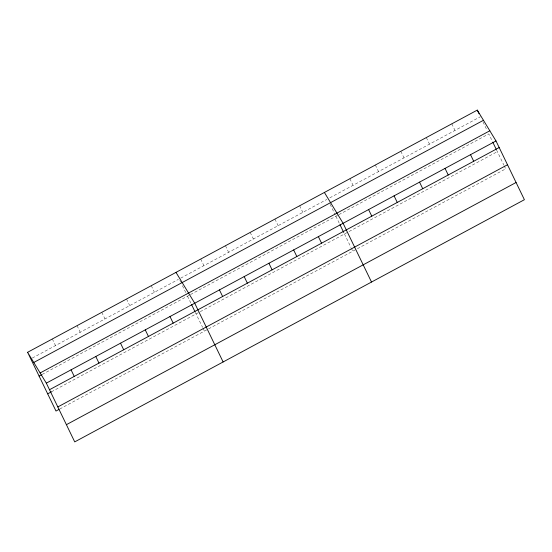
<?xml version="1.0" encoding="UTF-8"?>
<svg xmlns="http://www.w3.org/2000/svg" width="552" height="552" viewBox="0 0 552 552"><rect width="100%" height="100%" fill="white"/><g stroke="black" fill="none" stroke-linecap="round" stroke-linejoin="round"><path stroke-width="0.41" stroke-dasharray="2.76 2.07" d="M32.285 358.075L178.427 279.367M180.677 278.153L326.818 199.445M329.82 197.83L480.461 116.693M42.104 374.484L189.75 294.961M190.495 294.561L338.141 215.038M338.887 214.638L488.782 133.908L492.508 141.616M51.426 391.816L497.352 151.641M59.747 409.025L505.673 168.85L504.231 165.862M482.993 121.937L486.974 130.168M496.607 150.096L503.866 165.11M451.798 123.834L454.979 130.417M426.316 137.558L429.497 144.141M400.835 151.282L404.016 157.865M375.353 165.007L378.534 171.589M349.871 178.731L353.052 185.313M330.103 204.281L335.167 214.756M335.892 216.253L339.618 223.96M344.462 233.986L350.975 247.455M351.341 248.207L352.783 251.201M299.653 205.772L302.841 212.361M274.924 219.096L278.104 225.678M250.187 232.413L253.375 239.002M225.457 245.737L228.645 252.319M200.728 259.054L203.909 265.643M179.904 280.457L180.621 281.955M182.436 285.701L186.776 294.678M187.501 296.176L191.227 303.883M195.325 312.37L202.584 327.377M202.943 328.13L204.392 331.124M151.262 285.695L154.443 292.284M126.532 299.018L129.713 305.601M101.796 312.335L104.983 318.925M77.066 325.659L80.247 332.242M52.33 338.976L55.517 345.566"/><path stroke-width="0.83" d="M27.6 352.3L477.28 110.11L496 140.953L524.4 199.7L74.72 441.89L46.327 383.15L27.6 352.3L56 411.047L58.995 409.432M33.776 362.478L483.455 120.288M40.144 372.966L489.824 130.776M39.102 376.098L41.352 374.884M46.327 383.15L496 140.953M49.507 389.733L499.187 147.543M47.679 393.831L51.426 391.816M57.829 406.948L507.509 164.758M66.399 424.681L516.079 182.491M324.39 192.455L343.109 223.298L371.51 282.044M175.991 272.377L194.718 303.22L223.118 361.967M477.28 110.11L479.046 113.767M492.881 142.388L496.234 149.33M470.518 154.677L473.706 161.267M445.036 168.401L448.224 174.991M419.554 182.125L422.742 188.715M394.073 195.85L397.261 202.439M368.591 209.574L371.779 216.163M339.991 224.733L343.717 232.447M318.38 236.622L321.561 243.211M293.65 249.939L296.831 256.528M268.914 263.263L272.101 269.852M244.184 276.58L247.365 283.169M219.448 289.903L222.635 296.493M191.599 304.656L194.953 311.597M169.988 316.544L173.169 323.134M145.252 329.861L148.44 336.451M120.522 343.185L123.703 349.775M95.786 356.502L98.974 363.092M71.056 369.826L74.237 376.416"/></g></svg>
